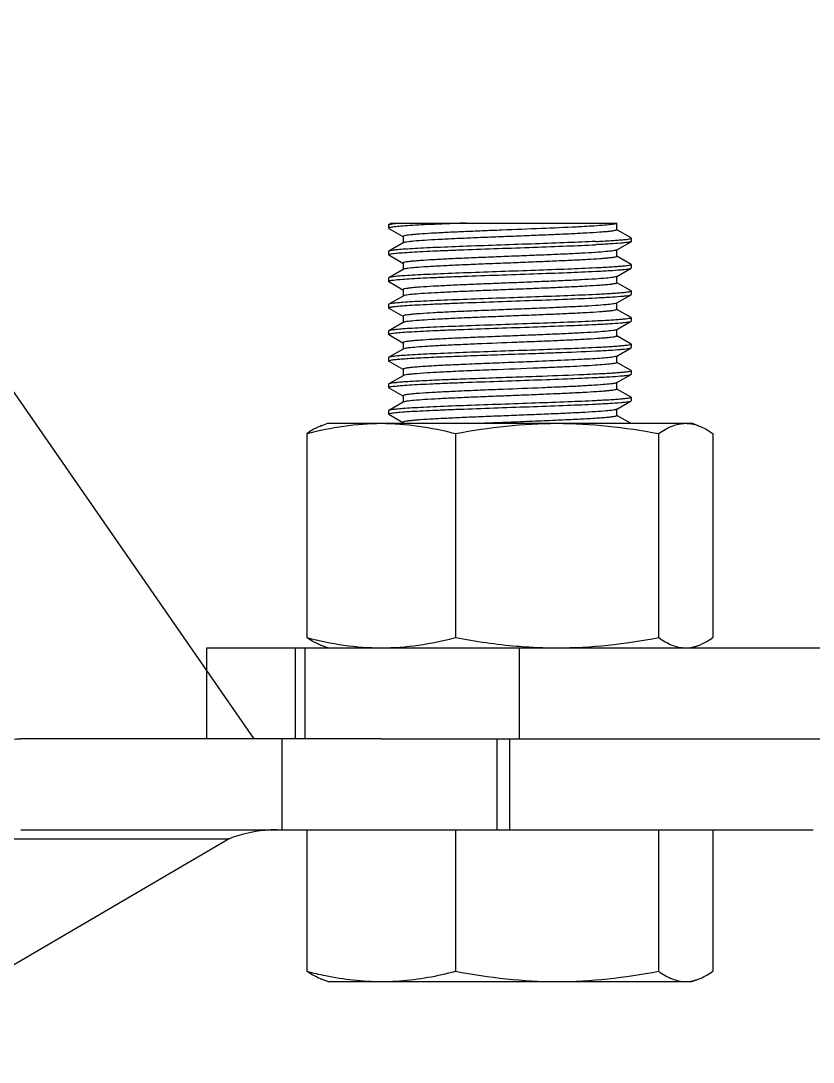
# Model space of a CAD drawing. Extents: x 1725261 to 1937680, y 860327 to 1571294.
# Drawn here: x 1861738 to 1862345, y 1251487 to 1252285 of the extents above; entities that cross this region are included whole.
import ezdxf

# ---------------------------------------------------------------- set-up
doc = ezdxf.new("R2010")
doc.units = 0
doc.header["$LTSCALE"] = 1000
doc.header["$MEASUREMENT"] = 0
doc.styles.get("Standard").update_dxf_attribs({"font": 'gbenor.shx', "bigfont": 'gbcbig.shx'})
doc.dimstyles.get("Standard").update_dxf_attribs({"dimtxt": 0.18, "dimasz": 0.18, "dimexe": 0.18, "dimexo": 0.0625, "dimgap": 0.09, "dimtad": 0, "dimtih": 1, "dimtoh": 1, "dimdec": 4, "dimzin": 0, "dimdsep": 46, "dimtxsty": 'Standard', "dimcen": 0.09, "dimadec": 0, "dimazin": 0, "dimtfac": 1, "dimtdec": 4, "dimtofl": 0, "dimtmove": 0, "dimatfit": 3, "dimfxl": 0, "dimtolj": 1, "dimtzin": 0, "dimarcsym": 0})

msp = doc.modelspace()

# ---------------------------------------------------------------- linework, layer by layer
at = {"linetype": 'Continuous'}
for p, q in [((1862021.63, 1252129.97), (1862019.62, 1252128.81)), ((1862021.63, 1252129.97), (1862194.62, 1252129.97)), ((1862194.08, 1252129.65), (1862194.63, 1252129.97)), ((1862194.27, 1252124.79), (1862194.27, 1252129.76)), ((1862019.45, 1252128.62), (1862019.62, 1252128.81)), ((1862019.45, 1252128.62), (1862019.45, 1252126.08)), ((1862019.62, 1252125.89), (1862030.44, 1252119.63)), ((1862205.14, 1252118.65), (1862194.32, 1252124.88)), ((1862030.48, 1252114.74), (1862019.62, 1252108.48)), ((1862030.48, 1252119.71), (1862030.48, 1252114.74)), ((1862030.68, 1252114.85), (1862030.48, 1252114.74)), ((1862194.27, 1252109.44), (1862205.14, 1252115.72)), ((1862205.31, 1252118.45), (1862205.14, 1252118.65)), ((1862205.31, 1252115.92), (1862205.14, 1252115.72)), ((1862205.31, 1252118.45), (1862205.31, 1252115.92)), ((1862019.62, 1252108.48), (1862019.45, 1252108.29)), ((1862019.45, 1252108.29), (1862019.45, 1252105.75)), ((1862019.62, 1252105.56), (1862019.45, 1252105.75)), ((1862019.62, 1252105.56), (1862030.44, 1252099.3)), ((1862194.08, 1252109.33), (1862194.27, 1252109.44)), ((1862194.27, 1252104.46), (1862194.27, 1252109.44)), ((1862030.48, 1252099.38), (1862030.48, 1252094.41)), ((1862205.14, 1252098.32), (1862194.32, 1252104.55)), ((1862205.14, 1252098.32), (1862205.31, 1252098.12)), ((1862205.31, 1252098.12), (1862205.31, 1252095.59)), ((1862030.48, 1252094.41), (1862019.62, 1252088.16)), ((1862030.68, 1252094.52), (1862030.48, 1252094.41)), ((1862030.95, 1252094.65), (1862030.68, 1252094.52)), ((1862194.27, 1252089.11), (1862205.14, 1252095.39)), ((1862205.14, 1252095.39), (1862205.31, 1252095.59)), ((1862019.62, 1252088.16), (1862019.45, 1252087.96)), ((1862019.45, 1252087.96), (1862019.45, 1252085.43)), ((1862019.62, 1252085.23), (1862019.45, 1252085.43)), ((1862019.62, 1252085.23), (1862030.44, 1252078.97)), ((1862194.08, 1252089), (1862194.27, 1252089.11)), ((1862194.27, 1252084.14), (1862194.27, 1252089.11)), ((1862205.14, 1252077.99), (1862194.32, 1252084.22)), ((1862030.48, 1252074.08), (1862019.62, 1252067.83)), ((1862030.48, 1252079.05), (1862030.48, 1252074.08)), ((1862030.68, 1252074.19), (1862030.48, 1252074.08)), ((1862194.27, 1252068.78), (1862205.14, 1252075.07)), ((1862205.14, 1252077.99), (1862205.31, 1252077.8)), ((1862205.14, 1252075.07), (1862205.31, 1252075.26)), ((1862205.31, 1252077.8), (1862205.31, 1252075.26)), ((1862019.62, 1252067.83), (1862019.45, 1252067.63)), ((1862019.45, 1252067.63), (1862019.45, 1252065.1)), ((1862194.08, 1252068.67), (1862194.27, 1252068.78)), ((1862194.27, 1252063.81), (1862194.27, 1252068.78)), ((1862019.62, 1252064.9), (1862019.45, 1252065.1)), ((1862019.62, 1252064.9), (1862030.44, 1252058.64)), ((1862030.48, 1252058.73), (1862030.48, 1252053.76)), ((1862205.14, 1252057.66), (1862194.32, 1252063.89)), ((1862205.14, 1252057.66), (1862205.31, 1252057.47)), ((1862030.48, 1252053.76), (1862019.62, 1252047.5)), ((1862030.68, 1252053.87), (1862030.48, 1252053.76)), ((1862194.27, 1252048.45), (1862205.14, 1252054.74)), ((1862205.14, 1252054.74), (1862205.31, 1252054.93)), ((1862205.31, 1252057.47), (1862205.31, 1252054.93)), ((1862019.62, 1252047.5), (1862019.45, 1252047.3)), ((1862019.45, 1252047.3), (1862019.45, 1252044.77)), ((1862019.62, 1252044.57), (1862019.45, 1252044.77)), ((1862019.62, 1252044.57), (1862030.44, 1252038.32)), ((1862194.08, 1252048.34), (1862193.96, 1252048.28)), ((1862194.08, 1252048.34), (1862194.27, 1252048.45)), ((1862194.27, 1252043.48), (1862194.27, 1252048.45)), ((1862205.14, 1252037.34), (1862194.32, 1252043.56)), ((1862030.48, 1252038.4), (1862030.48, 1252033.43)), ((1862194.27, 1252028.12), (1862205.14, 1252034.41)), ((1862205.14, 1252037.34), (1862205.31, 1252037.14)), ((1862205.14, 1252034.41), (1862205.31, 1252034.61)), ((1862205.31, 1252037.14), (1862205.31, 1252034.61)), ((1862019.62, 1252027.17), (1862019.45, 1252026.98)), ((1862019.45, 1252026.98), (1862019.45, 1252024.44)), ((1862030.48, 1252033.43), (1862019.62, 1252027.17)), ((1862030.68, 1252033.54), (1862030.48, 1252033.43)), ((1862194.08, 1252028.01), (1862194.27, 1252028.12)), ((1862194.27, 1252023.15), (1862194.27, 1252028.12)), ((1862019.62, 1252024.25), (1862019.45, 1252024.44)), ((1862019.62, 1252024.25), (1862030.44, 1252017.99)), ((1862030.48, 1252018.07), (1862030.48, 1252013.1)), ((1862205.14, 1252017.01), (1862194.32, 1252023.24)), ((1862030.48, 1252013.1), (1862019.62, 1252006.84)), ((1862030.68, 1252013.21), (1862030.48, 1252013.1)), ((1862194.27, 1252007.8), (1862205.14, 1252014.08)), ((1862205.14, 1252017.01), (1862205.31, 1252016.81)), ((1862205.14, 1252014.08), (1862205.31, 1252014.28)), ((1862205.31, 1252016.81), (1862205.31, 1252014.28)), ((1862019.62, 1252006.84), (1862019.45, 1252006.65)), ((1862019.45, 1252006.65), (1862019.45, 1252004.11)), ((1862019.62, 1252003.92), (1862019.45, 1252004.11)), ((1862019.62, 1252003.92), (1862030.44, 1251997.66)), ((1862194.08, 1252007.69), (1862194.27, 1252007.8)), ((1862194.27, 1252002.82), (1862194.27, 1252007.8)), ((1862205.14, 1251996.68), (1862194.32, 1252002.91)), ((1862030.48, 1251997.74), (1862030.48, 1251992.77)), ((1862205.14, 1251996.68), (1862205.31, 1251996.48)), ((1862205.14, 1251993.75), (1862205.31, 1251993.95)), ((1862205.31, 1251996.48), (1862205.31, 1251993.95)), ((1862019.62, 1251986.52), (1862019.45, 1251986.32)), ((1862019.45, 1251986.32), (1862019.45, 1251983.79)), ((1862030.48, 1251992.77), (1862019.62, 1251986.52)), ((1862030.68, 1251992.88), (1862030.48, 1251992.77)), ((1862194.08, 1251987.36), (1862194.27, 1251987.47)), ((1862194.27, 1251987.47), (1862205.14, 1251993.75)), ((1862194.27, 1251982.5), (1862194.27, 1251987.47)), ((1862019.62, 1251983.59), (1862019.45, 1251983.79)), ((1862019.62, 1251983.59), (1862030.44, 1251977.33)), ((1862204.64, 1251976.64), (1862194.32, 1251982.58)), ((1861967.86, 1251974.77), (1861972.99, 1251976.64)), ((1861972.99, 1251976.64), (1862251.77, 1251976.64)), ((1862030.48, 1251977.41), (1862030.48, 1251976.64)), ((1862256.9, 1251974.77), (1862251.77, 1251976.64)), ((1861956.91, 1251968.79), (1861956.91, 1251812.57)), ((1862070.72, 1251968.79), (1862070.72, 1251812.57)), ((1862226.19, 1251968.79), (1862226.19, 1251812.57)), ((1862267.85, 1251968.79), (1862267.85, 1251812.57)), ((1861880.06, 1251804.72), (1862402.78, 1251804.72)), ((1861880.06, 1251735.03), (1861880.06, 1251804.72)), ((1861948.1, 1251735.03), (1861948.1, 1251804.72)), ((1861955.28, 1251804.72), (1861955.28, 1251735.03)), ((1861972.99, 1251804.72), (1861967.86, 1251806.59)), ((1862119.55, 1251804.72), (1862119.55, 1251735.03)), ((1862251.77, 1251804.72), (1862256.9, 1251806.59)), ((1862014.08, 1251735.03), (1861737.68, 1251735.03)), ((1861937.95, 1251665.33), (1861937.95, 1251735.03)), ((1862014.08, 1251735.03), (1862402.78, 1251735.03)), ((1862102.23, 1251735.03), (1862102.23, 1251665.33)), ((1862112.38, 1251665.33), (1862112.38, 1251735.03)), ((1861737.68, 1251665.33), (1862344.7, 1251665.33)), ((1861956.91, 1251665.33), (1861956.91, 1251557.02)), ((1862070.72, 1251665.33), (1862070.72, 1251557.02)), ((1862226.19, 1251665.33), (1862226.19, 1251557.02)), ((1862267.85, 1251665.33), (1862267.85, 1251557.02)), ((1861897.17, 1251658.53), (1861605.08, 1251487.42)), ((1861726.07, 1251658.53), (1861897.17, 1251658.53)), ((1861972.99, 1251549.17), (1861967.86, 1251551.04)), ((1861972.99, 1251549.17), (1862251.77, 1251549.17)), ((1862251.77, 1251549.17), (1862256.9, 1251551.04))]:
    msp.add_line(p, q, dxfattribs=at)
for centre, radius, start, end in [((1862150.07, 1252191.84), 387.17, 265.19353, 265.48987), ((1862148.65, 1252171.48), 366.76, 265.46181, 269.96998)]:
    msp.add_arc(centre, radius, start, end, dxfattribs=at)
for points, knots in [([(1862078.87, 1252129.97), (1862074.67, 1252129.81), (1862066.62, 1252129.5), (1862055.15, 1252129.03), (1862044.97, 1252128.55), (1862036.3, 1252128.08), (1862029.36, 1252127.61), (1862024.69, 1252127.2), (1862021.98, 1252126.85), (1862020.63, 1252126.61), (1862019.9, 1252126.43), (1862019.45, 1252126.2), (1862019.45, 1252126.08)], [0, 0, 0, 0, 0.211213, 0.405075, 0.577151, 0.723639, 0.84124, 0.927369, 0.958032, 0.980246, 0.994009, 1, 1, 1, 1]), ([(1862019.62, 1252128.81), (1862019.89, 1252128.97), (1862020.73, 1252129.16), (1862023.33, 1252129.61), (1862025.67, 1252129.82), (1862027.47, 1252129.97)], [0, 0, 0, 0, 0.115704, 0.32127, 1, 1, 1, 1]), ([(1862193.35, 1252129.39), (1862192.14, 1252129.07), (1862188.77, 1252128.66), (1862182.46, 1252128.08), (1862173.7, 1252127.51), (1862158.11, 1252126.67), (1862135.37, 1252125.7), (1862111.29, 1252124.75), (1862091.4, 1252123.96), (1862077.24, 1252123.37), (1862064.3, 1252122.78), (1862053.03, 1252122.19), (1862044.87, 1252121.68), (1862039.48, 1252121.25), (1862036.35, 1252120.95), (1862033.93, 1252120.67), (1862032.09, 1252120.37), (1862031.11, 1252120.14), (1862030.48, 1252119.87), (1862030.48, 1252119.71)], [0, 0, 0, 0, 0.022892, 0.062149, 0.116485, 0.184035, 0.349034, 0.53441, 0.626761, 0.714589, 0.794837, 0.864719, 0.921811, 0.944929, 0.96415, 0.979322, 0.990328, 0.997134, 1, 1, 1, 1]), ([(1862194.08, 1252129.65), (1862194.04, 1252129.63), (1862193.8, 1252129.51), (1862193.55, 1252129.44), (1862193.35, 1252129.39)], [0, 0, 0, 0, 0.189122, 1, 1, 1, 1]), ([(1862019.45, 1252126.08), (1862019.45, 1252126.05), (1862019.5, 1252125.96), (1862019.57, 1252125.91), (1862019.62, 1252125.89)], [0, 0, 0, 0, 0.399347, 1, 1, 1, 1]), ([(1862194.27, 1252124.79), (1862194.27, 1252124.63), (1862193.6, 1252124.35), (1862192.58, 1252124.12), (1862190.64, 1252123.81), (1862188.08, 1252123.52), (1862184.79, 1252123.21), (1862179.12, 1252122.77), (1862170.55, 1252122.25), (1862158.75, 1252121.64), (1862145.25, 1252121.04), (1862130.53, 1252120.43), (1862115.15, 1252119.82), (1862099.67, 1252119.21), (1862084.66, 1252118.6), (1862070.66, 1252117.99), (1862058.2, 1252117.39), (1862047.72, 1252116.8), (1862039.64, 1252116.19), (1862034.5, 1252115.71), (1862031.83, 1252115.23), (1862030.96, 1252115.01), (1862030.68, 1252114.85)], [0, 0, 0, 0, 0.002979, 0.01011, 0.021657, 0.037568, 0.057721, 0.081935, 0.141646, 0.214533, 0.297927, 0.388772, 0.483731, 0.57932, 0.672029, 0.758455, 0.835426, 0.900125, 0.95019, 0.983823, 0.994112, 1, 1, 1, 1]), ([(1862178.09, 1252115.91), (1862170.99, 1252115.56), (1862155.59, 1252114.91), (1862131.35, 1252114.03), (1862105.56, 1252113.14), (1862080.33, 1252112.25), (1862060.59, 1252111.48), (1862046.63, 1252110.84), (1862038.04, 1252110.39), (1862030.99, 1252109.93), (1862025.57, 1252109.52), (1862022.01, 1252109.03), (1862020.14, 1252108.79), (1862019.62, 1252108.48)], [0, 0, 0, 0, 0.134252, 0.291373, 0.458536, 0.622095, 0.768682, 0.831793, 0.886343, 0.931217, 0.965509, 0.98855, 1, 1, 1, 1]), ([(1862178.09, 1252115.91), (1862181.94, 1252116.1), (1862187.36, 1252116.39), (1862194.07, 1252116.84), (1862197.97, 1252117.15), (1862200.99, 1252117.45), (1862203.31, 1252117.75), (1862204.48, 1252118.01), (1862205.31, 1252118.27), (1862205.31, 1252118.45)], [0, 0, 0, 0, 0.42187, 0.59314, 0.735705, 0.848286, 0.929875, 0.980006, 1, 1, 1, 1]), ([(1862205.14, 1252115.72), (1862204.87, 1252115.57), (1862204.01, 1252115.37), (1862202.37, 1252115.08), (1862199.99, 1252114.81), (1862195.41, 1252114.38), (1862188.03, 1252113.89), (1862181.68, 1252113.55), (1862178.09, 1252113.38)], [0, 0, 0, 0, 0.034368, 0.095688, 0.183981, 0.298624, 0.6033, 1, 1, 1, 1]), ([(1862019.45, 1252105.75), (1862019.45, 1252105.87), (1862019.88, 1252106.09), (1862020.58, 1252106.27), (1862021.87, 1252106.51), (1862024.49, 1252106.85), (1862028.97, 1252107.25), (1862035.65, 1252107.71), (1862044.01, 1252108.17), (1862053.84, 1252108.64), (1862064.94, 1252109.11), (1862081.55, 1252109.75), (1862103.52, 1252110.53), (1862129.98, 1252111.44), (1862154.93, 1252112.35), (1862170.79, 1252113.02), (1862178.09, 1252113.38)], [0, 0, 0, 0, 0.002173, 0.007141, 0.015151, 0.026213, 0.057299, 0.099789, 0.152784, 0.215146, 0.28553, 0.362415, 0.528944, 0.700408, 0.86206, 1, 1, 1, 1]), ([(1862194.08, 1252109.33), (1862193.8, 1252109.16), (1862192.93, 1252108.95), (1862190.26, 1252108.47), (1862185.13, 1252107.98), (1862177.04, 1252107.38), (1862166.57, 1252106.79), (1862154.11, 1252106.18), (1862140.11, 1252105.58), (1862125.1, 1252104.97), (1862109.61, 1252104.36), (1862094.23, 1252103.75), (1862079.52, 1252103.14), (1862066.01, 1252102.53), (1862054.21, 1252101.93), (1862045.64, 1252101.4), (1862039.97, 1252100.96), (1862036.67, 1252100.66), (1862034.12, 1252100.37), (1862032.17, 1252100.06), (1862031.15, 1252099.82), (1862030.48, 1252099.55), (1862030.48, 1252099.38)], [0, 0, 0, 0, 0.005873, 0.016149, 0.049758, 0.099805, 0.164491, 0.241457, 0.327882, 0.420596, 0.516193, 0.611164, 0.702021, 0.785429, 0.858328, 0.91805, 0.94227, 0.962424, 0.97834, 0.989887, 0.997022, 1, 1, 1, 1]), ([(1862194.27, 1252104.46), (1862194.27, 1252104.3), (1862193.62, 1252104.03), (1862192.62, 1252103.8), (1862190.73, 1252103.49), (1862188.23, 1252103.2), (1862185.02, 1252102.9), (1862179.48, 1252102.47), (1862171.11, 1252101.95), (1862159.56, 1252101.36), (1862146.32, 1252100.76), (1862131.86, 1252100.16), (1862116.71, 1252099.55), (1862101.4, 1252098.95), (1862086.48, 1252098.35), (1862072.49, 1252097.75), (1862059.93, 1252097.15), (1862049.26, 1252096.55), (1862040.83, 1252096), (1862035, 1252095.38), (1862031.94, 1252095.01), (1862030.95, 1252094.65)], [0, 0, 0, 0, 0.002924, 0.0099, 0.021186, 0.036743, 0.056446, 0.080134, 0.138588, 0.210032, 0.291918, 0.381318, 0.475031, 0.569704, 0.661945, 0.748452, 0.826132, 0.892206, 0.944323, 0.980649, 1, 1, 1, 1]), ([(1862205.31, 1252098.12), (1862205.3, 1252097.94), (1862204.48, 1252097.69), (1862203.31, 1252097.43), (1862200.99, 1252097.12), (1862197.97, 1252096.82), (1862194.06, 1252096.51), (1862187.36, 1252096.06), (1862181.94, 1252095.77), (1862178.09, 1252095.58)], [0, 0, 0, 0, 0.020035, 0.0702, 0.151811, 0.264397, 0.406958, 0.578212, 1, 1, 1, 1]), ([(1862019.45, 1252085.43), (1862019.45, 1252085.54), (1862019.88, 1252085.76), (1862020.58, 1252085.94), (1862021.88, 1252086.18), (1862024.49, 1252086.52), (1862028.98, 1252086.93), (1862035.66, 1252087.38), (1862044.02, 1252087.85), (1862053.85, 1252088.31), (1862064.94, 1252088.78), (1862081.56, 1252089.43), (1862103.53, 1252090.2), (1862129.99, 1252091.12), (1862154.93, 1252092.02), (1862170.79, 1252092.69), (1862178.09, 1252093.05)], [0, 0, 0, 0, 0.002178, 0.007152, 0.015169, 0.026237, 0.057333, 0.09983, 0.15283, 0.215192, 0.285574, 0.362456, 0.52898, 0.700433, 0.86207, 1, 1, 1, 1]), ([(1862178.09, 1252095.58), (1862170.99, 1252095.23), (1862155.59, 1252094.59), (1862131.35, 1252093.7), (1862105.56, 1252092.81), (1862080.33, 1252091.92), (1862060.59, 1252091.15), (1862046.63, 1252090.51), (1862038.04, 1252090.06), (1862030.99, 1252089.6), (1862025.57, 1252089.2), (1862022.01, 1252088.7), (1862020.14, 1252088.46), (1862019.62, 1252088.16)], [0, 0, 0, 0, 0.134248, 0.291365, 0.458529, 0.622083, 0.768673, 0.831788, 0.88634, 0.931214, 0.965507, 0.988548, 1, 1, 1, 1]), ([(1862178.09, 1252093.05), (1862181.68, 1252093.23), (1862188.03, 1252093.56), (1862195.41, 1252094.06), (1862199.99, 1252094.48), (1862202.37, 1252094.75), (1862204.01, 1252095.04), (1862204.87, 1252095.24), (1862205.14, 1252095.39)], [0, 0, 0, 0, 0.396702, 0.701374, 0.816021, 0.904313, 0.965635, 1, 1, 1, 1]), ([(1862194.08, 1252089), (1862193.8, 1252088.84), (1862192.93, 1252088.62), (1862190.26, 1252088.14), (1862185.13, 1252087.65), (1862177.04, 1252087.05), (1862166.57, 1252086.46), (1862154.11, 1252085.85), (1862140.11, 1252085.25), (1862125.1, 1252084.64), (1862109.61, 1252084.03), (1862094.23, 1252083.42), (1862079.52, 1252082.81), (1862066.01, 1252082.2), (1862054.21, 1252081.6), (1862045.64, 1252081.07), (1862039.97, 1252080.64), (1862036.67, 1252080.33), (1862034.12, 1252080.04), (1862032.17, 1252079.73), (1862031.15, 1252079.49), (1862030.48, 1252079.22), (1862030.48, 1252079.05)], [0, 0, 0, 0, 0.005875, 0.016149, 0.049759, 0.099805, 0.164492, 0.241457, 0.327882, 0.420594, 0.516191, 0.611162, 0.702019, 0.785427, 0.858326, 0.918049, 0.942268, 0.962424, 0.978338, 0.989888, 0.99702, 1, 1, 1, 1]), ([(1862194.27, 1252084.14), (1862194.27, 1252083.97), (1862193.6, 1252083.7), (1862192.58, 1252083.46), (1862190.64, 1252083.15), (1862188.08, 1252082.86), (1862184.79, 1252082.55), (1862179.12, 1252082.12), (1862170.55, 1252081.59), (1862158.75, 1252080.99), (1862145.25, 1252080.38), (1862130.53, 1252079.77), (1862115.15, 1252079.16), (1862099.67, 1252078.55), (1862084.66, 1252077.94), (1862070.66, 1252077.34), (1862058.2, 1252076.73), (1862047.72, 1252076.14), (1862039.64, 1252075.54), (1862034.5, 1252075.05), (1862031.83, 1252074.57), (1862030.96, 1252074.36), (1862030.68, 1252074.19)], [0, 0, 0, 0, 0.002979, 0.01011, 0.021657, 0.037569, 0.057721, 0.081935, 0.141646, 0.214533, 0.297927, 0.388772, 0.483732, 0.579321, 0.67203, 0.758455, 0.835427, 0.900125, 0.95019, 0.983823, 0.994112, 1, 1, 1, 1]), ([(1862178.09, 1252075.26), (1862170.99, 1252074.91), (1862155.59, 1252074.26), (1862131.35, 1252073.37), (1862105.56, 1252072.48), (1862080.33, 1252071.59), (1862060.59, 1252070.82), (1862046.63, 1252070.18), (1862038.04, 1252069.73), (1862030.99, 1252069.27), (1862025.57, 1252068.87), (1862022.01, 1252068.37), (1862020.14, 1252068.13), (1862019.62, 1252067.83)], [0, 0, 0, 0, 0.134249, 0.291363, 0.458528, 0.622088, 0.768678, 0.831792, 0.886344, 0.931218, 0.96551, 0.98855, 1, 1, 1, 1]), ([(1862205.31, 1252077.8), (1862205.3, 1252077.61), (1862204.48, 1252077.36), (1862203.31, 1252077.1), (1862200.99, 1252076.79), (1862197.97, 1252076.49), (1862194.06, 1252076.18), (1862187.36, 1252075.73), (1862181.94, 1252075.45), (1862178.09, 1252075.26)], [0, 0, 0, 0, 0.020036, 0.070205, 0.151815, 0.264402, 0.40696, 0.57821, 1, 1, 1, 1]), ([(1862178.09, 1252072.72), (1862181.68, 1252072.9), (1862188.03, 1252073.24), (1862195.41, 1252073.73), (1862199.99, 1252074.15), (1862202.37, 1252074.43), (1862204.01, 1252074.71), (1862204.87, 1252074.91), (1862205.14, 1252075.07)], [0, 0, 0, 0, 0.396701, 0.701381, 0.816026, 0.904316, 0.965635, 1, 1, 1, 1]), ([(1862019.45, 1252065.1), (1862019.45, 1252065.21), (1862019.88, 1252065.44), (1862020.58, 1252065.61), (1862021.88, 1252065.85), (1862024.49, 1252066.19), (1862028.97, 1252066.6), (1862035.66, 1252067.05), (1862044.01, 1252067.52), (1862053.84, 1252067.98), (1862064.94, 1252068.45), (1862081.56, 1252069.1), (1862103.53, 1252069.88), (1862129.99, 1252070.79), (1862154.93, 1252071.7), (1862170.79, 1252072.36), (1862178.09, 1252072.72)], [0, 0, 0, 0, 0.002176, 0.007147, 0.015161, 0.026226, 0.057318, 0.099812, 0.152812, 0.215177, 0.285562, 0.362446, 0.528971, 0.70043, 0.86207, 1, 1, 1, 1]), ([(1862194.08, 1252068.67), (1862193.8, 1252068.51), (1862192.93, 1252068.29), (1862190.26, 1252067.81), (1862185.13, 1252067.33), (1862177.04, 1252066.72), (1862166.57, 1252066.13), (1862154.11, 1252065.53), (1862140.11, 1252064.92), (1862125.1, 1252064.31), (1862109.61, 1252063.7), (1862094.23, 1252063.09), (1862079.52, 1252062.48), (1862066.01, 1252061.87), (1862054.21, 1252061.27), (1862045.64, 1252060.75), (1862039.97, 1252060.31), (1862036.67, 1252060), (1862034.12, 1252059.71), (1862032.17, 1252059.4), (1862031.15, 1252059.16), (1862030.48, 1252058.89), (1862030.48, 1252058.73)], [0, 0, 0, 0, 0.005873, 0.016149, 0.049758, 0.099805, 0.164491, 0.241456, 0.327881, 0.420594, 0.516191, 0.611162, 0.702019, 0.785427, 0.858327, 0.918049, 0.942268, 0.962424, 0.978339, 0.989888, 0.997022, 1, 1, 1, 1]), ([(1862194.27, 1252063.81), (1862194.27, 1252063.65), (1862193.6, 1252063.37), (1862192.58, 1252063.13), (1862190.64, 1252062.82), (1862188.08, 1252062.53), (1862184.79, 1252062.23), (1862179.12, 1252061.79), (1862170.55, 1252061.26), (1862158.75, 1252060.66), (1862145.25, 1252060.05), (1862130.53, 1252059.45), (1862115.15, 1252058.84), (1862099.67, 1252058.23), (1862084.66, 1252057.62), (1862070.66, 1252057.01), (1862058.2, 1252056.4), (1862047.72, 1252055.81), (1862039.64, 1252055.21), (1862034.5, 1252054.72), (1862031.83, 1252054.24), (1862030.96, 1252054.03), (1862030.68, 1252053.87)], [0, 0, 0, 0, 0.002979, 0.010111, 0.021657, 0.037569, 0.057721, 0.081936, 0.141647, 0.214533, 0.297928, 0.388772, 0.483731, 0.57932, 0.672029, 0.758454, 0.835426, 0.900125, 0.95019, 0.983823, 0.99411, 1, 1, 1, 1]), ([(1862019.45, 1252044.77), (1862019.45, 1252044.88), (1862019.88, 1252045.11), (1862020.58, 1252045.28), (1862021.87, 1252045.53), (1862024.49, 1252045.86), (1862028.97, 1252046.27), (1862035.65, 1252046.73), (1862044.01, 1252047.19), (1862053.84, 1252047.66), (1862064.94, 1252048.13), (1862081.55, 1252048.77), (1862103.52, 1252049.55), (1862129.98, 1252050.46), (1862154.93, 1252051.37), (1862170.79, 1252052.03), (1862178.09, 1252052.39)], [0, 0, 0, 0, 0.002173, 0.007141, 0.015152, 0.026215, 0.057302, 0.099793, 0.152787, 0.215148, 0.285531, 0.362416, 0.528944, 0.700406, 0.862059, 1, 1, 1, 1]), ([(1862178.09, 1252054.93), (1862170.99, 1252054.58), (1862155.59, 1252053.93), (1862131.35, 1252053.04), (1862105.56, 1252052.15), (1862080.33, 1252051.26), (1862060.59, 1252050.5), (1862046.63, 1252049.85), (1862038.04, 1252049.4), (1862030.99, 1252048.94), (1862025.57, 1252048.54), (1862022.01, 1252048.05), (1862020.14, 1252047.8), (1862019.62, 1252047.5)], [0, 0, 0, 0, 0.134252, 0.291373, 0.458536, 0.622093, 0.768681, 0.831792, 0.886342, 0.931216, 0.965508, 0.988549, 1, 1, 1, 1]), ([(1862205.31, 1252057.47), (1862205.31, 1252057.29), (1862204.48, 1252057.03), (1862203.31, 1252056.77), (1862200.99, 1252056.46), (1862197.97, 1252056.16), (1862194.07, 1252055.85), (1862187.36, 1252055.4), (1862181.94, 1252055.12), (1862178.09, 1252054.93)], [0, 0, 0, 0, 0.019992, 0.07012, 0.151708, 0.264289, 0.406858, 0.578132, 1, 1, 1, 1]), ([(1862178.09, 1252052.39), (1862181.68, 1252052.57), (1862188.03, 1252052.91), (1862195.41, 1252053.4), (1862199.99, 1252053.82), (1862202.37, 1252054.1), (1862204.01, 1252054.38), (1862204.87, 1252054.58), (1862205.14, 1252054.74)], [0, 0, 0, 0, 0.396698, 0.701379, 0.816025, 0.904316, 0.965635, 1, 1, 1, 1]), ([(1862193.96, 1252048.28), (1862193.08, 1252047.88), (1862190.15, 1252047.56), (1862184.57, 1252046.9), (1862176.29, 1252046.37), (1862165.72, 1252045.75), (1862153.21, 1252045.16), (1862139.21, 1252044.55), (1862124.25, 1252043.95), (1862108.85, 1252043.34), (1862093.57, 1252042.74), (1862078.99, 1252042.13), (1862065.61, 1252041.53), (1862053.93, 1252040.93), (1862045.46, 1252040.41), (1862039.86, 1252039.97), (1862036.6, 1252039.67), (1862034.07, 1252039.38), (1862032.15, 1252039.07), (1862031.14, 1252038.83), (1862030.48, 1252038.56), (1862030.48, 1252038.4)], [0, 0, 0, 0, 0.017708, 0.05266, 0.103733, 0.169109, 0.246432, 0.332901, 0.425384, 0.520527, 0.614878, 0.705016, 0.787672, 0.859852, 0.918947, 0.942904, 0.962836, 0.978574, 0.989993, 0.997048, 1, 1, 1, 1]), ([(1862194.27, 1252043.48), (1862194.27, 1252043.32), (1862193.63, 1252043.05), (1862192.65, 1252042.82), (1862190.78, 1252042.51), (1862188.32, 1252042.23), (1862185.15, 1252041.93), (1862179.69, 1252041.5), (1862171.43, 1252040.99), (1862160.02, 1252040.39), (1862146.94, 1252039.8), (1862132.63, 1252039.2), (1862112.6, 1252038.4), (1862092.68, 1252037.63), (1862073.57, 1252036.81), (1862060.96, 1252036.22), (1862050.18, 1252035.62), (1862041.57, 1252035.06), (1862035.49, 1252034.46), (1862032.27, 1252034.07), (1862031.17, 1252033.74)], [0, 0, 0, 0, 0.002894, 0.009781, 0.02092, 0.036276, 0.055728, 0.079118, 0.13686, 0.207489, 0.288521, 0.377101, 0.470105, 0.65622, 0.742765, 0.820836, 0.887682, 0.940956, 0.978809, 1, 1, 1, 1]), ([(1862178.09, 1252034.6), (1862170.99, 1252034.25), (1862155.59, 1252033.6), (1862131.35, 1252032.71), (1862105.56, 1252031.82), (1862080.33, 1252030.93), (1862060.6, 1252030.17), (1862046.63, 1252029.53), (1862038.04, 1252029.08), (1862030.99, 1252028.61), (1862025.57, 1252028.21), (1862022.01, 1252027.72), (1862020.14, 1252027.47), (1862019.62, 1252027.17)], [0, 0, 0, 0, 0.134247, 0.291362, 0.458526, 0.62208, 0.768671, 0.831786, 0.886339, 0.931214, 0.965507, 0.988549, 1, 1, 1, 1]), ([(1862205.31, 1252037.14), (1862205.3, 1252036.96), (1862204.48, 1252036.7), (1862203.31, 1252036.44), (1862200.99, 1252036.14), (1862197.97, 1252035.83), (1862194.06, 1252035.52), (1862187.36, 1252035.08), (1862181.94, 1252034.79), (1862178.09, 1252034.6)], [0, 0, 0, 0, 0.020043, 0.070215, 0.15183, 0.264417, 0.406977, 0.578226, 1, 1, 1, 1]), ([(1862178.09, 1252032.06), (1862181.68, 1252032.24), (1862188.03, 1252032.58), (1862195.41, 1252033.07), (1862199.99, 1252033.5), (1862202.37, 1252033.77), (1862204.01, 1252034.05), (1862204.87, 1252034.25), (1862205.14, 1252034.41)], [0, 0, 0, 0, 0.396703, 0.701376, 0.816022, 0.904313, 0.965635, 1, 1, 1, 1]), ([(1862019.45, 1252024.44), (1862019.45, 1252024.68), (1862020.62, 1252024.93), (1862022.17, 1252025.27), (1862025.37, 1252025.61), (1862029.48, 1252025.97), (1862034.78, 1252026.34), (1862041.07, 1252026.7), (1862048.32, 1252027.07), (1862059.58, 1252027.58), (1862075.21, 1252028.2), (1862095.23, 1252028.93), (1862116.15, 1252029.65), (1862130.28, 1252030.15), (1862137.31, 1252030.4)], [0, 0, 0, 0, 0.006089, 0.021965, 0.047862, 0.083507, 0.128456, 0.182129, 0.243816, 0.312711, 0.468386, 0.640968, 0.821337, 1, 1, 1, 1]), ([(1862194.08, 1252028.01), (1862193.53, 1252027.7), (1862191.62, 1252027.42), (1862187.98, 1252026.9), (1862182.48, 1252026.47), (1862175.37, 1252025.97), (1862166.75, 1252025.49), (1862152.92, 1252024.81), (1862141.97, 1252024.34), (1862134.35, 1252024.03)], [0, 0, 0, 0, 0.031519, 0.093975, 0.186286, 0.30637, 0.451441, 0.618071, 1, 1, 1, 1]), ([(1862137.31, 1252030.4), (1862141.07, 1252030.54), (1862154.66, 1252031.04), (1862168.25, 1252031.58), (1862178.09, 1252032.06)], [0, 0, 0, 0, 0.276123, 1, 1, 1, 1]), ([(1862134.35, 1252024.03), (1862128.16, 1252023.78), (1862115.7, 1252023.28), (1862097.27, 1252022.56), (1862079.62, 1252021.83), (1862063.72, 1252021.11), (1862051.93, 1252020.49), (1862043.99, 1252019.97), (1862039.32, 1252019.6), (1862035.7, 1252019.25), (1862032.89, 1252018.89), (1862031.49, 1252018.58), (1862030.48, 1252018.29), (1862030.48, 1252018.07)], [0, 0, 0, 0, 0.178582, 0.358861, 0.531361, 0.686977, 0.817516, 0.87118, 0.916131, 0.951795, 0.977729, 0.993682, 1, 1, 1, 1]), ([(1862134.35, 1252018.95), (1862122.36, 1252018.46), (1862104.57, 1252017.77), (1862081.49, 1252016.83), (1862065.88, 1252016.14), (1862052.55, 1252015.44), (1862043.17, 1252014.85), (1862037.3, 1252014.33), (1862034.22, 1252014), (1862032.12, 1252013.65), (1862031.02, 1252013.41), (1862030.68, 1252013.21)], [0, 0, 0, 0, 0.346507, 0.514134, 0.666976, 0.797572, 0.89956, 0.938228, 0.96803, 0.988654, 1, 1, 1, 1]), ([(1862194.27, 1252023.15), (1862194.27, 1252023.03), (1862193.82, 1252022.78), (1862193.06, 1252022.58), (1862191.67, 1252022.32), (1862188.88, 1252021.95), (1862184.11, 1252021.5), (1862177.03, 1252021), (1862168.23, 1252020.49), (1862157.97, 1252019.97), (1862146.52, 1252019.46), (1862138.51, 1252019.12), (1862134.35, 1252018.95)], [0, 0, 0, 0, 0.006256, 0.020361, 0.043043, 0.074306, 0.161877, 0.280955, 0.428478, 0.600577, 0.792785, 1, 1, 1, 1]), ([(1862019.45, 1252004.11), (1862019.45, 1252004.23), (1862019.88, 1252004.45), (1862020.58, 1252004.63), (1862021.87, 1252004.87), (1862024.49, 1252005.21), (1862028.97, 1252005.61), (1862035.66, 1252006.07), (1862044.01, 1252006.53), (1862053.84, 1252007), (1862064.94, 1252007.47), (1862081.55, 1252008.11), (1862103.52, 1252008.89), (1862129.98, 1252009.8), (1862154.93, 1252010.71), (1862170.79, 1252011.38), (1862178.09, 1252011.74)], [0, 0, 0, 0, 0.002173, 0.007142, 0.015153, 0.026216, 0.057304, 0.099796, 0.152793, 0.215157, 0.285542, 0.362427, 0.528954, 0.700418, 0.862065, 1, 1, 1, 1]), ([(1862137.31, 1252012.61), (1862130.52, 1252012.36), (1862116.85, 1252011.88), (1862096.57, 1252011.18), (1862077.07, 1252010.48), (1862059.32, 1252009.78), (1862044.19, 1252009.09), (1862033.57, 1252008.49), (1862026.95, 1252007.97), (1862023.5, 1252007.64), (1862021.2, 1252007.28), (1862019.98, 1252007.05), (1862019.62, 1252006.84)], [0, 0, 0, 0, 0.17307, 0.348034, 0.516277, 0.669479, 0.8001, 0.901708, 0.940017, 0.969349, 0.989377, 1, 1, 1, 1]), ([(1862178.09, 1252014.27), (1862175.1, 1252014.12), (1862161.51, 1252013.5), (1862147.92, 1252012.99), (1862137.31, 1252012.61)], [0, 0, 0, 0, 0.219735, 1, 1, 1, 1]), ([(1862205.31, 1252016.81), (1862205.3, 1252016.63), (1862204.48, 1252016.37), (1862203.31, 1252016.11), (1862200.99, 1252015.81), (1862197.97, 1252015.51), (1862194.07, 1252015.2), (1862187.36, 1252014.75), (1862181.94, 1252014.46), (1862178.09, 1252014.27)], [0, 0, 0, 0, 0.020015, 0.070166, 0.151766, 0.264352, 0.406913, 0.578172, 1, 1, 1, 1]), ([(1862178.09, 1252011.74), (1862181.68, 1252011.91), (1862188.03, 1252012.25), (1862195.41, 1252012.74), (1862199.99, 1252013.17), (1862202.37, 1252013.44), (1862204.01, 1252013.73), (1862204.87, 1252013.93), (1862205.14, 1252014.08)], [0, 0, 0, 0, 0.396699, 0.701381, 0.816026, 0.904317, 0.965635, 1, 1, 1, 1]), ([(1862193.53, 1252007.47), (1862192.4, 1252007.14), (1862189.14, 1252006.74), (1862183.01, 1252006.15), (1862174.37, 1252005.59), (1862163.55, 1252004.99), (1862150.94, 1252004.4), (1862131.84, 1252003.59), (1862111.94, 1252002.81), (1862091.95, 1252002.01), (1862077.68, 1252001.42), (1862064.62, 1252000.82), (1862053.26, 1252000.23), (1862045.02, 1251999.72), (1862039.57, 1251999.29), (1862036.41, 1251998.99), (1862033.96, 1251998.71), (1862032.1, 1251998.4), (1862031.12, 1251998.17), (1862030.48, 1251997.9), (1862030.48, 1251997.74)], [0, 0, 0, 0, 0.021609, 0.059807, 0.113343, 0.180363, 0.25852, 0.345073, 0.531007, 0.62385, 0.712245, 0.793084, 0.863529, 0.921111, 0.944434, 0.963829, 0.979139, 0.990246, 0.997113, 1, 1, 1, 1]), ([(1862194.27, 1252002.82), (1862194.27, 1252002.66), (1862193.6, 1252002.39), (1862192.58, 1252002.15), (1862190.64, 1252001.84), (1862188.08, 1252001.55), (1862184.79, 1252001.24), (1862179.12, 1252000.81), (1862170.55, 1252000.28), (1862158.75, 1251999.68), (1862145.25, 1251999.07), (1862130.53, 1251998.46), (1862115.15, 1251997.85), (1862099.67, 1251997.24), (1862084.66, 1251996.63), (1862070.66, 1251996.03), (1862058.2, 1251995.42), (1862047.72, 1251994.83), (1862039.64, 1251994.23), (1862034.5, 1251993.74), (1862031.83, 1251993.26), (1862030.96, 1251993.04), (1862030.68, 1251992.88)], [0, 0, 0, 0, 0.002978, 0.010111, 0.021657, 0.037569, 0.05772, 0.081936, 0.141647, 0.214533, 0.297928, 0.388772, 0.483731, 0.57932, 0.672029, 0.758455, 0.835427, 0.900125, 0.95019, 0.983823, 0.99411, 1, 1, 1, 1]), ([(1862178.09, 1251993.94), (1862170.99, 1251993.59), (1862155.59, 1251992.95), (1862131.35, 1251992.06), (1862105.56, 1251991.17), (1862080.33, 1251990.28), (1862060.59, 1251989.51), (1862046.63, 1251988.87), (1862038.04, 1251988.42), (1862030.99, 1251987.96), (1862025.57, 1251987.56), (1862022.01, 1251987.06), (1862020.14, 1251986.82), (1862019.62, 1251986.52)], [0, 0, 0, 0, 0.134252, 0.291373, 0.458535, 0.622091, 0.768679, 0.831791, 0.886341, 0.931215, 0.965508, 0.988549, 1, 1, 1, 1]), ([(1862205.31, 1251996.48), (1862205.31, 1251996.3), (1862204.48, 1251996.05), (1862203.31, 1251995.79), (1862200.99, 1251995.48), (1862197.97, 1251995.18), (1862194.07, 1251994.87), (1862187.36, 1251994.42), (1862181.94, 1251994.13), (1862178.09, 1251993.94)], [0, 0, 0, 0, 0.020002, 0.070139, 0.151732, 0.264313, 0.40688, 0.57815, 1, 1, 1, 1]), ([(1862019.45, 1251983.79), (1862019.45, 1251983.9), (1862019.88, 1251984.12), (1862020.58, 1251984.3), (1862021.87, 1251984.54), (1862024.49, 1251984.88), (1862028.97, 1251985.29), (1862035.66, 1251985.74), (1862044.01, 1251986.21), (1862053.84, 1251986.67), (1862064.94, 1251987.14), (1862081.55, 1251987.79), (1862103.52, 1251988.56), (1862129.98, 1251989.48), (1862154.93, 1251990.38), (1862170.79, 1251991.05), (1862178.09, 1251991.41)], [0, 0, 0, 0, 0.002175, 0.007144, 0.015156, 0.02622, 0.05731, 0.099803, 0.152798, 0.215159, 0.285541, 0.362425, 0.528953, 0.700413, 0.862061, 1, 1, 1, 1]), ([(1862194.08, 1251987.36), (1862193.8, 1251987.2), (1862192.93, 1251986.98), (1862190.26, 1251986.5), (1862185.13, 1251986.01), (1862177.04, 1251985.41), (1862166.57, 1251984.82), (1862154.11, 1251984.21), (1862140.11, 1251983.61), (1862125.1, 1251983), (1862109.61, 1251982.39), (1862094.23, 1251981.78), (1862079.52, 1251981.17), (1862066.01, 1251980.56), (1862054.21, 1251979.96), (1862045.64, 1251979.43), (1862039.97, 1251979), (1862036.67, 1251978.69), (1862034.12, 1251978.4), (1862032.17, 1251978.09), (1862031.15, 1251977.85), (1862030.48, 1251977.58), (1862030.48, 1251977.41)], [0, 0, 0, 0, 0.005876, 0.016149, 0.049758, 0.099805, 0.164491, 0.241457, 0.327882, 0.420595, 0.516192, 0.611162, 0.702019, 0.785427, 0.858326, 0.918048, 0.942268, 0.962423, 0.978339, 0.989887, 0.997021, 1, 1, 1, 1]), ([(1862178.09, 1251991.41), (1862181.68, 1251991.59), (1862188.03, 1251991.92), (1862195.41, 1251992.42), (1862199.99, 1251992.84), (1862202.37, 1251993.11), (1862204.01, 1251993.4), (1862204.87, 1251993.6), (1862205.14, 1251993.75)], [0, 0, 0, 0, 0.396697, 0.701375, 0.816023, 0.904315, 0.965635, 1, 1, 1, 1]), ([(1862194.27, 1251982.5), (1862194.27, 1251982.28), (1862193.3, 1251981.99), (1862191.94, 1251981.69), (1862189.23, 1251981.34), (1862185.73, 1251980.99), (1862181.21, 1251980.63), (1862173.53, 1251980.12), (1862162.09, 1251979.51), (1862146.61, 1251978.8), (1862129.39, 1251978.09), (1862111.3, 1251977.37), (1862099.05, 1251976.89), (1862092.93, 1251976.64)], [0, 0, 0, 0, 0.006286, 0.022093, 0.047782, 0.083115, 0.127681, 0.18092, 0.310633, 0.465683, 0.638189, 0.81937, 1, 1, 1, 1]), ([(1861956.91, 1251968.79), (1861966.24, 1251971.19), (1861985.05, 1251975.16), (1862004.26, 1251976.64), (1862013.81, 1251976.64)], [0, 0, 0, 0, 0.502209, 1, 1, 1, 1]), ([(1861968.04, 1251974.84), (1861967.09, 1251974.49), (1861963.18, 1251972.87), (1861959.54, 1251970.64), (1861956.91, 1251968.79)], [0, 0, 0, 0, 0.238306, 1, 1, 1, 1]), ([(1862013.81, 1251976.64), (1862023.36, 1251976.64), (1862042.57, 1251975.16), (1862061.39, 1251971.19), (1862070.72, 1251968.79)], [0, 0, 0, 0, 0.497791, 1, 1, 1, 1]), ([(1862226.19, 1251968.79), (1862229.42, 1251971.06), (1862235.93, 1251974.95), (1862243.46, 1251976.64), (1862247.02, 1251976.64)], [0, 0, 0, 0, 0.526507, 1, 1, 1, 1]), ([(1862247.02, 1251976.64), (1862247.83, 1251976.64), (1862251.13, 1251976.48), (1862254.38, 1251975.69), (1862256.71, 1251974.84)], [0, 0, 0, 0, 0.24568, 1, 1, 1, 1]), ([(1862256.71, 1251974.84), (1862257.66, 1251974.49), (1862261.57, 1251972.87), (1862265.21, 1251970.64), (1862267.85, 1251968.79)], [0, 0, 0, 0, 0.238306, 1, 1, 1, 1]), ([(1861968.04, 1251806.52), (1861967.09, 1251806.87), (1861963.18, 1251808.49), (1861959.54, 1251810.72), (1861956.91, 1251812.57)], [0, 0, 0, 0, 0.238306, 1, 1, 1, 1]), ([(1861956.91, 1251812.57), (1861966.24, 1251810.17), (1861985.05, 1251806.2), (1862004.26, 1251804.72), (1862013.81, 1251804.72)], [0, 0, 0, 0, 0.502209, 1, 1, 1, 1]), ([(1862013.81, 1251804.72), (1862023.36, 1251804.72), (1862042.57, 1251806.2), (1862061.39, 1251810.17), (1862070.72, 1251812.57)], [0, 0, 0, 0, 0.497791, 1, 1, 1, 1]), ([(1862226.19, 1251812.57), (1862229.42, 1251810.3), (1862235.93, 1251806.41), (1862243.46, 1251804.72), (1862247.02, 1251804.72)], [0, 0, 0, 0, 0.526507, 1, 1, 1, 1]), ([(1862256.71, 1251806.52), (1862257.66, 1251806.87), (1862261.57, 1251808.49), (1862265.21, 1251810.72), (1862267.85, 1251812.57)], [0, 0, 0, 0, 0.238306, 1, 1, 1, 1]), ([(1862247.02, 1251804.72), (1862247.83, 1251804.72), (1862251.13, 1251804.88), (1862254.38, 1251805.67), (1862256.71, 1251806.52)], [0, 0, 0, 0, 0.24568, 1, 1, 1, 1]), ([(1861691.22, 1251707.81), (1861696.86, 1251715.79), (1861710.29, 1251729.4), (1861728.98, 1251735.03), (1861737.68, 1251735.03)], [0, 0, 0, 0, 0.528923, 1, 1, 1, 1]), ([(1861934.01, 1251665.33), (1861930.84, 1251665.33), (1861918.31, 1251664.75), (1861905.93, 1251661.81), (1861897.17, 1251658.53)], [0, 0, 0, 0, 0.253333, 1, 1, 1, 1]), ([(1861968.04, 1251550.97), (1861967.09, 1251551.32), (1861963.18, 1251552.94), (1861959.54, 1251555.16), (1861956.91, 1251557.02)], [0, 0, 0, 0, 0.238306, 1, 1, 1, 1]), ([(1861956.91, 1251557.02), (1861961.59, 1251555.81), (1861980.25, 1251551.44), (1861999.47, 1251549.17), (1862013.81, 1251549.17)], [0, 0, 0, 0, 0.252048, 1, 1, 1, 1]), ([(1862013.81, 1251549.17), (1862018.58, 1251549.17), (1862037.77, 1251549.89), (1862056.77, 1251553.43), (1862070.72, 1251557.02)], [0, 0, 0, 0, 0.248826, 1, 1, 1, 1]), ([(1862226.19, 1251557.02), (1862229.42, 1251554.74), (1862235.93, 1251550.85), (1862243.46, 1251549.17), (1862247.02, 1251549.17)], [0, 0, 0, 0, 0.526507, 1, 1, 1, 1]), ([(1862256.71, 1251550.97), (1862257.66, 1251551.32), (1862261.57, 1251552.94), (1862265.21, 1251555.16), (1862267.85, 1251557.02)], [0, 0, 0, 0, 0.238306, 1, 1, 1, 1]), ([(1862247.02, 1251549.17), (1862249.47, 1251549.17), (1862252.78, 1251549.66), (1862255.92, 1251550.68), (1862256.71, 1251550.97)], [0, 0, 0, 0, 0.743021, 1, 1, 1, 1])]:
    msp.add_open_spline(points, degree=3, knots=knots, dxfattribs=at)
for points in [[(1862031.17, 1252033.74), (1862031, 1252033.68), (1862030.83, 1252033.63), (1862030.68, 1252033.54)], [(1862194.08, 1252007.69), (1862193.91, 1252007.59), (1862193.72, 1252007.53), (1862193.53, 1252007.47)], [(1862070.72, 1251968.79), (1862096.31, 1251973.61), (1862122.41, 1251976.64), (1862148.45, 1251976.64)], [(1862148.45, 1251976.64), (1862174.5, 1251976.64), (1862200.6, 1251973.61), (1862226.19, 1251968.79)], [(1862070.72, 1251812.57), (1862086.23, 1251809.65), (1862101.9, 1251807.36), (1862117.63, 1251806.03)], [(1862148.45, 1251804.72), (1862174.5, 1251804.72), (1862200.6, 1251807.75), (1862226.19, 1251812.57)], [(1862070.72, 1251557.02), (1862096.31, 1251552.2), (1862122.41, 1251549.17), (1862148.45, 1251549.17)], [(1862148.45, 1251549.17), (1862174.5, 1251549.17), (1862200.6, 1251552.2), (1862226.19, 1251557.02)]]:
    msp.add_open_spline(points, degree=3, dxfattribs=at)

# ---------------------------------------------------------------- leaders
msp.add_leader([(1861916.45, 1251735.03), (1861195.67, 1252773.38)], dimstyle='Standard', override={"dimgap": 20, "dimtad": 0})

doc.saveas('drawing.dxf')
